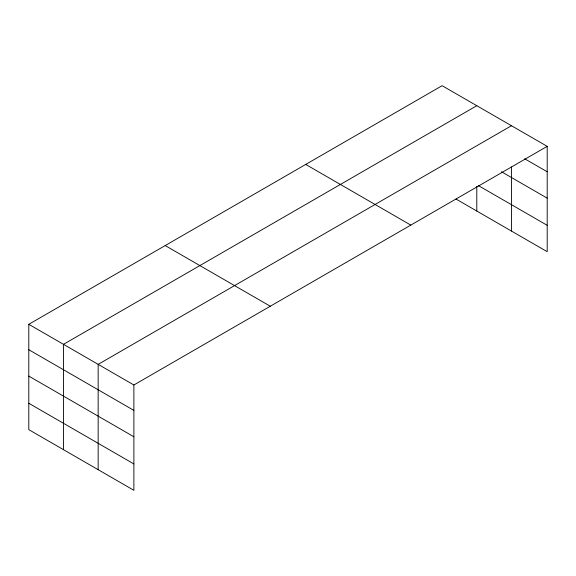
<?xml version="1.0" encoding="UTF-8"?>
<svg xmlns="http://www.w3.org/2000/svg" width="576" height="576" viewBox="0 0 576 576"><rect width="100%" height="100%" fill="white"/><g stroke="black" fill="none" stroke-linecap="round" stroke-linejoin="round"><path stroke-width="0.86" d="M28.8 324.31L133.884 384.984L133.884 490.313L28.8 429.646L28.8 324.31L442.116 85.687L547.2 146.354L547.2 251.69L455.99 199.03M476.791 105.71L63.475 344.333L63.475 449.662M511.474 125.726L98.158 364.356L98.158 469.685M133.884 384.984L547.2 146.354M524.678 158.767L547.2 171.77M501.451 171.734L547.2 198.144M478.332 185.558L547.2 225.317M305.719 164.434L410.803 225.101M165.197 245.563L270.281 306.238M28.8 349.726L133.884 410.4M28.8 376.099L133.884 436.774M28.8 403.272L133.884 463.939M511.474 166.968L511.474 231.062M476.791 186.422L476.791 211.039"/></g></svg>
